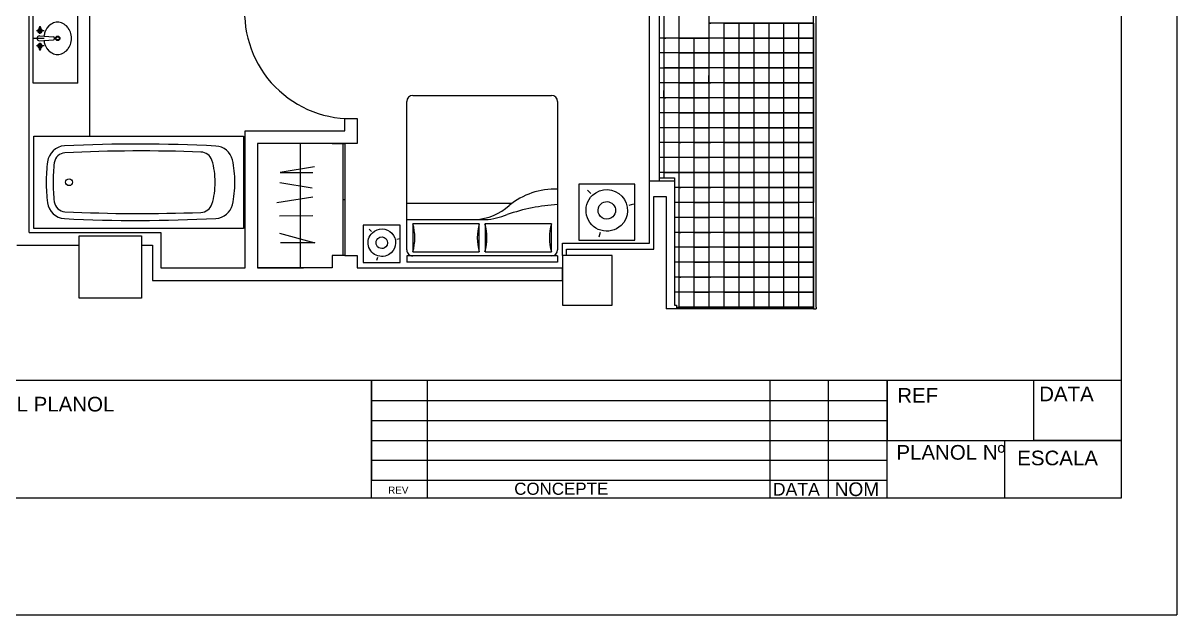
# Model space of a CAD drawing. Header units: millimetres. Extents: x 2377 to 4712, y -254 to 3188.
# Drawn here: x 4484.5 to 4681.5, y 1297.2 to 1398.3 of the extents above; entities that cross this region are included whole.
import ezdxf

# ---------------------------------------------------------------- set-up
doc = ezdxf.new("R2010")
doc.units = ezdxf.units.MM
doc.layers.add('Mobiliario', color=254, linetype='Continuous')
doc.styles.get("Standard").update_dxf_attribs({"font": 'arial.ttf'})

# ---------------------------------------------------------------- blocks, each defined once
blk = doc.blocks.new('MHPLS012')
at = {"layer": 'Mobiliario'}
for p, q in [((-2.1, -0.874), (-2.1, 0.874)), ((-2.024, 0.95), (-0.152, 0.95)), ((-0.483, 0.874), (-0.483, 0.036)), ((-0.127, 0.874), (-0.483, 0.874)), ((-0.127, 0.036), (-0.127, 0.874)), ((-0.076, 0.95), (-0.076, -0.95)), ((-0.076, 0.95), (0, 0.95)), ((0, 0.95), (0, -0.95)), ((-0.737, 0.366), (-0.737, -0.95)), ((-0.533, 0.041), (-0.533, -0.95)), ((-0.483, 0.036), (-0.127, 0.036)), ((-0.483, -0.036), (-0.483, -0.874)), ((-0.127, -0.036), (-0.483, -0.036)), ((-0.127, -0.874), (-0.127, -0.036)), ((-0.152, -0.95), (-2.024, -0.95)), ((-0.483, -0.874), (-0.127, -0.874)), ((-0.076, -0.95), (0, -0.95))]:
    blk.add_line(p, q, dxfattribs=at)
for centre, radius, start, end in [((-2.024, 0.874), 0.0762, 90, 180), ((-0.019, 0.912), 0.898, 177.5673, 219.5461), ((1.615, 1.088), 2.343, 183.3665, 199.2534), ((-0.305, 1.483), 0.635, 253.7398, 286.2602), ((-0.152, 0.874), 0.0762, 0, 90), ((-1.227, -0.125), 0.694, 3.1663, 42.0658), ((-1.458, -0.029), 0.927, 4.2918, 21.7676), ((-0.305, -0.574), 0.635, 73.7398, 106.2602), ((-0.305, 0.574), 0.635, 253.7398, 286.2602), ((-0.305, -1.483), 0.635, 73.7398, 106.2602), ((-2.024, -0.874), 0.0762, 180, 270), ((-0.152, -0.874), 0.0762, 270, 0)]:
    blk.add_arc(centre, radius, start, end, dxfattribs=at)
blk = doc.blocks.new('bn04-7')
for p, q in [((0, 0), (0, -0.147)), ((-0.6, 0), (0.6, 0)), ((-0.6, -0.6), (-0.6, 0)), ((-0.058, -0.092), (-0.151, -0.092)), ((-0.122, -0.087), (-0.112, -0.087)), ((-0.122, -0.098), (-0.112, -0.098)), ((-0.1, -0.148), (-0.1, -0.045)), ((-0.033, -0.08), (-0.02, -0.271)), ((0.034, -0.086), (0.02, -0.271)), ((0.058, -0.092), (0.151, -0.092)), ((0.1, -0.148), (0.1, -0.045)), ((0.122, -0.087), (0.112, -0.087)), ((0.122, -0.098), (0.112, -0.098)), ((0.6, -0.6), (0.6, 0)), ((-0.005, -0.286), (0.005, -0.286)), ((-0.6, -0.6), (0.6, -0.6))]:
    blk.add_line(p, q)
for centre, radius in [((-0.1, -0.092), 0.0118), ((0.1, -0.092), 0.0118), ((0, -0.328), 0.03), ((0, -0.328), 0.02)]:
    blk.add_circle(centre, radius)
for centre, radius, start, end in [((-0.142, -0.092), 0.0118, 39.1354, 320.8646), ((-0.131, -0.083), 0.0025, 219.1354, 256.4029), ((-0.131, -0.101), 0.0025, 103.5971, 140.8646), ((-0.123, -0.049), 0.0381, 256.4029, 272.0458), ((-0.123, -0.136), 0.0381, 87.9542, 103.5971), ((-0.1, -0.092), 0.0299, 191.7173, 168.2827), ((-0.1, -0.092), 0.0235, 194.2864, 165.7136), ((-0.112, -0.084), 0.003, 270, 324.6965), ((-0.112, -0.101), 0.003, 35.3035, 90), ((0, -0.393), 0.249, 96.5773, 109.6169), ((0.055, -0.103), 0.0911, 153.0547, 165.3672), ((-0.006, -0.094), 0.0379, 104.9144, 122.742), ((0, -0.113), 0.0583, 90, 104.9144), ((0, -0.113), 0.0583, 75.0856, 90), ((0.005, -0.094), 0.0379, 57.258, 75.0856), ((-0.056, -0.103), 0.0911, 14.6328, 26.9453), ((0, -0.393), 0.249, 70.3831, 83.252), ((0.025, -0.085), 0.00867, 0, 32.7882), ((0.025, -0.085), 0.00867, 350.3449, 0), ((0.1, -0.092), 0.0299, 11.7173, 348.2827), ((0.1, -0.092), 0.0235, 14.2864, 345.7136), ((0.112, -0.084), 0.003, 215.3035, 270), ((0.112, -0.101), 0.003, 90, 144.6965), ((0.123, -0.049), 0.0381, 267.9542, 283.5971), ((0.123, -0.136), 0.0381, 76.4029, 92.0458), ((0.131, -0.083), 0.0025, 283.5971, 320.8646), ((0.131, -0.101), 0.0025, 39.1354, 76.4029), ((0.142, -0.092), 0.0118, 219.1354, 140.8646), ((-0.055, -0.328), 0.16, 154.2946, 180), ((-0.028, -0.341), 0.189, 130.7108, 154.2946), ((-0.011, -0.361), 0.216, 109.6169, 130.7108), ((-0.005, -0.271), 0.015, 180, 270), ((0.005, -0.271), 0.015, 270, 0), ((0.011, -0.361), 0.216, 49.2892, 70.3831), ((0.028, -0.341), 0.189, 25.7054, 49.2892), ((0.055, -0.328), 0.16, 0, 25.7054), ((-0.055, -0.328), 0.16, 180, 205.7054), ((-0.028, -0.315), 0.189, 205.7054, 229.2892), ((-0.011, -0.295), 0.216, 229.2892, 250.3831), ((0.011, -0.295), 0.216, 289.6169, 310.7108), ((0.028, -0.315), 0.189, 310.7108, 334.2946), ((0.055, -0.328), 0.16, 334.2946, 360), ((0, -0.264), 0.249, 250.3831, 270), ((0, -0.264), 0.249, 270, 289.6169)]:
    blk.add_arc(centre, radius, start, end)
blk = doc.blocks.new('A$C57724086')
at = {"layer": 'Mobiliario'}
for p, q in [((0, 0), (0, 1.7)), ((0, 1.7), (0.75, 1.7)), ((0.75, 1.7), (0.75, 0)), ((0.75, 0), (0, 0))]:
    blk.add_line(p, q, dxfattribs=at)
blk.add_circle((0.375, 1.415), 0.0275, dxfattribs=at)
for centre, radius, start, end in [((0.375, 0.1136), 1.4864, 89.99877, 96.41619), ((0.375, 0.1136), 1.4864, 83.58381, 90.00123), ((0.2293, 1.4421), 0.15, 97.82457, 176.29967), ((0.2293, 1.4421), 0.094, 97.82457, 176.29967), ((0.375, 0.1107), 1.4333, 89.99873, 96.34838), ((0.375, 0.1107), 1.4333, 83.65162, 90.00127), ((0.5207, 1.4421), 0.094, 3.70033, 82.17543), ((0.5207, 1.4421), 0.15, 3.70033, 82.17543), ((12.3216, 0.8538), 12.2566, 177.20377, 182.94309), ((13.2155, 0.8326), 13.0945, 177.30557, 182.13423), ((-12.4655, 0.8326), 13.0945, 357.86577, 2.69443), ((-11.5716, 0.8538), 12.2566, 357.05691, 2.79623), ((0.23, 0.3501), 0.1, 182.9309, 250.22209), ((0.52, 0.3501), 0.1, 289.77791, 357.0691), ((0.2308, 0.2347), 0.15, 183.89471, 255.30141), ((0.3748, 0.858), 0.628, 253.47012, 270.01863), ((0.3752, 0.858), 0.628, 269.98137, 286.52988), ((0.5192, 0.2347), 0.15, 284.69859, 356.10529), ((0.3749, 0.9245), 0.8545, 257.69314, 270.00758), ((0.3751, 0.9245), 0.8545, 269.99242, 282.30686)]:
    blk.add_arc(centre, radius, start, end, dxfattribs=at)
blk = doc.blocks.new('sl06-0')
at = {"layer": 'Mobiliario'}
for p, q in [((-0.3, 0.281, -1.579), (-0.3, -0.318, -1.579)), ((0.298, 0.281, -1.579), (-0.3, 0.281, -1.579)), ((0.298, -0.318, -1.579), (0.298, 0.281, -1.579)), ((-0.3, -0.318, -1.579), (0.298, -0.318, -1.579))]:
    blk.add_line(p, q, dxfattribs=at)
at = {"layer": 'Mobiliario', "linetype": 'ByBlock'}
for p, q in [((-0.169, 0.179, -1.579), (-0.205, 0.217, -1.579)), ((0.24, 0.057, -1.579), (0.29, 0.069, -1.579)), ((-0.071, -0.236, -1.579), (-0.085, -0.286, -1.579))]:
    blk.add_line(p, q, dxfattribs=at)
at = {"layer": 'Mobiliario', "linetype": 'ByBlock', "extrusion": (0, 0, -1)}
for major_axis, start_param, end_param in [((-0.157, -0.157), -1.5419, 1.599693), ((-0.157, -0.157), 1.599693, 4.741285), ((-0.0663, -0.0663), -1.5419, 1.599693), ((-0.0663, -0.0663), 1.599693, 4.741285)]:
    blk.add_ellipse((0, 0, -1.579), major_axis=major_axis, ratio=1, start_param=start_param, end_param=end_param, dxfattribs=at)

msp = doc.modelspace()

# ---------------------------------------------------------------- linework, layer by layer
at = {"transparency": 33554687}
for p, q in [((4681.46, 1594.22), (4681.46, 1297.22)), ((4672, 1317.22), (4672, 1579.22)), ((4619.44, 1349.78), (4619.44, 1526.32)), ((4619.89, 1349.78), (4619.89, 1526.32)), ((4485.6, 1362.5), (4485.6, 1427.86)), ((4591.47, 1371.36), (4591.47, 1413.9)), ((4593.14, 1371.36), (4593.14, 1413.9)), ((4593.92, 1403.38), (4593.92, 1393.17)), ((4596.47, 1403.38), (4596.47, 1393.17)), ((4601.58, 1400.83), (4601.58, 1398.28)), ((4596.47, 1398.28), (4596.47, 1395.72)), ((4596.47, 1398.28), (4596.47, 1393.17)), ((4601.58, 1398.28), (4601.9, 1398.28)), ((4604.13, 1398.28), (4601.58, 1398.28)), ((4601.58, 1398.28), (4601.58, 1395.72)), ((4601.58, 1398.28), (4601.58, 1393.17)), ((4606.68, 1398.28), (4604.13, 1398.28)), ((4604.13, 1398.28), (4604.13, 1395.72)), ((4604.13, 1398.28), (4606.68, 1398.28)), ((4609.24, 1398.28), (4606.68, 1398.28)), ((4606.68, 1398.28), (4606.68, 1395.72)), ((4606.68, 1398.28), (4609.24, 1398.28)), ((4611.79, 1398.28), (4609.24, 1398.28)), ((4609.24, 1398.28), (4609.24, 1395.72)), ((4609.24, 1398.28), (4611.79, 1398.28)), ((4614.34, 1398.28), (4611.79, 1398.28)), ((4611.79, 1398.28), (4611.79, 1395.72)), ((4611.79, 1398.28), (4614.34, 1398.28)), ((4616.89, 1398.28), (4614.34, 1398.28)), ((4614.34, 1398.28), (4614.34, 1395.72)), ((4614.34, 1398.28), (4616.89, 1398.28)), ((4619.44, 1398.28), (4616.89, 1398.28)), ((4616.89, 1398.28), (4616.89, 1395.72)), ((4616.89, 1398.28), (4619.44, 1398.28)), ((4619.44, 1398.28), (4619.44, 1395.72)), ((4596.47, 1395.72), (4593.14, 1395.72)), ((4593.92, 1395.72), (4594.25, 1395.72)), ((4593.92, 1395.72), (4593.92, 1393.17)), ((4593.92, 1395.72), (4593.92, 1390.62)), ((4599.03, 1395.72), (4596.47, 1395.72)), ((4596.47, 1395.72), (4596.47, 1393.17)), ((4596.47, 1395.72), (4599.03, 1395.72)), ((4601.58, 1395.72), (4599.03, 1395.72)), ((4599.03, 1395.72), (4599.03, 1393.17)), ((4599.03, 1395.72), (4601.58, 1395.72)), ((4604.13, 1395.72), (4601.58, 1395.72)), ((4601.58, 1395.72), (4601.58, 1393.17)), ((4606.68, 1395.72), (4604.13, 1395.72)), ((4604.13, 1395.72), (4604.13, 1393.17)), ((4604.13, 1395.72), (4606.68, 1395.72)), ((4609.24, 1395.72), (4606.68, 1395.72)), ((4606.68, 1395.72), (4606.68, 1393.17)), ((4606.68, 1395.72), (4609.24, 1395.72)), ((4611.79, 1395.72), (4609.24, 1395.72)), ((4609.24, 1395.72), (4609.24, 1393.17)), ((4609.24, 1395.72), (4611.79, 1395.72)), ((4614.34, 1395.72), (4611.79, 1395.72)), ((4611.79, 1395.72), (4611.79, 1393.17)), ((4611.79, 1395.72), (4614.34, 1395.72)), ((4616.89, 1395.72), (4614.34, 1395.72)), ((4614.34, 1395.72), (4614.34, 1393.17)), ((4614.34, 1395.72), (4616.89, 1395.72)), ((4619.44, 1395.72), (4616.89, 1395.72)), ((4616.89, 1395.72), (4616.89, 1393.17)), ((4616.89, 1395.72), (4619.44, 1395.72)), ((4619.44, 1395.72), (4619.44, 1393.17)), ((4596.47, 1393.17), (4593.14, 1393.17)), ((4599.03, 1393.17), (4596.47, 1393.17)), ((4596.47, 1393.17), (4596.47, 1390.62)), ((4596.47, 1393.17), (4599.03, 1393.17)), ((4601.58, 1393.17), (4599.03, 1393.17)), ((4599.03, 1393.17), (4599.03, 1390.62)), ((4599.03, 1393.17), (4601.58, 1393.17)), ((4604.13, 1393.17), (4601.58, 1393.17)), ((4601.58, 1393.17), (4601.58, 1372.75)), ((4601.58, 1393.17), (4604.13, 1393.17)), ((4601.58, 1393.17), (4601.58, 1390.62)), ((4606.68, 1393.17), (4604.13, 1393.17)), ((4604.13, 1393.17), (4604.13, 1390.62)), ((4604.13, 1393.17), (4606.68, 1393.17)), ((4609.24, 1393.17), (4606.68, 1393.17)), ((4606.68, 1393.17), (4606.68, 1390.62)), ((4606.68, 1393.17), (4609.24, 1393.17)), ((4611.79, 1393.17), (4609.24, 1393.17)), ((4609.24, 1393.17), (4609.24, 1390.62)), ((4609.24, 1393.17), (4611.79, 1393.17)), ((4614.34, 1393.17), (4611.79, 1393.17)), ((4611.79, 1393.17), (4611.79, 1390.62)), ((4611.79, 1393.17), (4614.34, 1393.17)), ((4616.89, 1393.17), (4614.34, 1393.17)), ((4614.34, 1393.17), (4614.34, 1390.62)), ((4614.34, 1393.17), (4616.89, 1393.17)), ((4619.44, 1393.17), (4616.89, 1393.17)), ((4616.89, 1393.17), (4616.89, 1390.62)), ((4616.89, 1393.17), (4619.44, 1393.17)), ((4619.44, 1393.17), (4619.44, 1390.62)), ((4593.14, 1390.62), (4596.47, 1390.62)), ((4596.47, 1390.62), (4593.92, 1390.62)), ((4593.92, 1390.62), (4593.92, 1388.07)), ((4599.03, 1390.62), (4596.47, 1390.62)), ((4596.47, 1390.62), (4596.47, 1388.07)), ((4596.47, 1390.62), (4599.03, 1390.62)), ((4601.58, 1390.62), (4599.03, 1390.62)), ((4599.03, 1390.62), (4599.03, 1388.07)), ((4599.03, 1390.62), (4601.58, 1390.62)), ((4604.13, 1390.62), (4601.58, 1390.62)), ((4601.58, 1390.62), (4601.58, 1388.07)), ((4601.58, 1390.62), (4601.58, 1388.07)), ((4606.68, 1390.62), (4604.13, 1390.62)), ((4604.13, 1390.62), (4604.13, 1388.07)), ((4604.13, 1390.62), (4606.68, 1390.62)), ((4609.24, 1390.62), (4606.68, 1390.62)), ((4606.68, 1390.62), (4606.68, 1388.07)), ((4606.68, 1390.62), (4609.24, 1390.62)), ((4611.79, 1390.62), (4609.24, 1390.62)), ((4609.24, 1390.62), (4609.24, 1388.07)), ((4609.24, 1390.62), (4611.79, 1390.62)), ((4614.34, 1390.62), (4611.79, 1390.62)), ((4611.79, 1390.62), (4611.79, 1388.07)), ((4611.79, 1390.62), (4614.34, 1390.62)), ((4616.89, 1390.62), (4614.34, 1390.62)), ((4614.34, 1390.62), (4614.34, 1388.07)), ((4614.34, 1390.62), (4616.89, 1390.62)), ((4619.44, 1390.62), (4616.89, 1390.62)), ((4616.89, 1390.62), (4616.89, 1388.07)), ((4616.89, 1390.62), (4619.44, 1390.62)), ((4619.44, 1390.62), (4619.44, 1388.07)), ((4601.58, 1388.07), (4601.58, 1389.34)), ((4596.47, 1388.07), (4593.14, 1388.07)), ((4593.92, 1388.07), (4593.92, 1385.52)), ((4593.92, 1385.52), (4593.92, 1386.79)), ((4599.03, 1388.07), (4596.47, 1388.07)), ((4596.47, 1388.07), (4596.47, 1385.52)), ((4596.47, 1388.07), (4599.03, 1388.07)), ((4601.58, 1388.07), (4599.03, 1388.07)), ((4599.03, 1388.07), (4599.03, 1385.52)), ((4599.03, 1388.07), (4601.58, 1388.07)), ((4601.58, 1388.07), (4601.9, 1388.07)), ((4604.13, 1388.07), (4601.58, 1388.07)), ((4601.58, 1388.07), (4601.58, 1385.52)), ((4601.58, 1388.07), (4601.58, 1382.96)), ((4601.58, 1388.07), (4601.58, 1385.52)), ((4606.68, 1388.07), (4604.13, 1388.07)), ((4604.13, 1388.07), (4604.13, 1385.52)), ((4604.13, 1388.07), (4606.68, 1388.07)), ((4609.24, 1388.07), (4606.68, 1388.07)), ((4606.68, 1388.07), (4606.68, 1385.52)), ((4606.68, 1388.07), (4609.24, 1388.07)), ((4611.79, 1388.07), (4609.24, 1388.07)), ((4609.24, 1388.07), (4609.24, 1385.52)), ((4609.24, 1388.07), (4611.79, 1388.07)), ((4614.34, 1388.07), (4611.79, 1388.07)), ((4611.79, 1388.07), (4611.79, 1385.52)), ((4611.79, 1388.07), (4614.34, 1388.07)), ((4616.89, 1388.07), (4614.34, 1388.07)), ((4614.34, 1388.07), (4614.34, 1385.52)), ((4614.34, 1388.07), (4616.89, 1388.07)), ((4619.44, 1388.07), (4616.89, 1388.07)), ((4616.89, 1388.07), (4616.89, 1385.52)), ((4616.89, 1388.07), (4619.44, 1388.07)), ((4619.44, 1388.07), (4619.44, 1385.52)), ((4596.47, 1385.52), (4593.14, 1385.52)), ((4593.92, 1385.52), (4594.25, 1385.52)), ((4593.92, 1385.52), (4593.92, 1382.96)), ((4599.03, 1385.52), (4596.47, 1385.52)), ((4596.47, 1385.52), (4596.47, 1382.96)), ((4596.47, 1385.52), (4599.03, 1385.52)), ((4601.58, 1385.52), (4599.03, 1385.52)), ((4599.03, 1385.52), (4599.03, 1382.96)), ((4599.03, 1385.52), (4601.58, 1385.52)), ((4604.13, 1385.52), (4601.58, 1385.52)), ((4601.58, 1385.52), (4601.58, 1382.96)), ((4606.68, 1385.52), (4604.13, 1385.52)), ((4604.13, 1385.52), (4604.13, 1382.96)), ((4604.13, 1385.52), (4606.68, 1385.52)), ((4609.24, 1385.52), (4606.68, 1385.52)), ((4606.68, 1385.52), (4606.68, 1382.96)), ((4606.68, 1385.52), (4609.24, 1385.52)), ((4611.79, 1385.52), (4609.24, 1385.52)), ((4609.24, 1385.52), (4609.24, 1382.96)), ((4609.24, 1385.52), (4611.79, 1385.52)), ((4614.34, 1385.52), (4611.79, 1385.52)), ((4611.79, 1385.52), (4611.79, 1382.96)), ((4611.79, 1385.52), (4614.34, 1385.52)), ((4616.89, 1385.52), (4614.34, 1385.52)), ((4614.34, 1385.52), (4614.34, 1382.96)), ((4614.34, 1385.52), (4616.89, 1385.52)), ((4619.44, 1385.52), (4616.89, 1385.52)), ((4616.89, 1385.52), (4616.89, 1382.96)), ((4616.89, 1385.52), (4619.44, 1385.52)), ((4619.44, 1385.52), (4619.44, 1382.96)), ((4596.47, 1382.96), (4593.14, 1382.96)), ((4596.47, 1382.96), (4593.92, 1382.96)), ((4593.92, 1382.96), (4593.92, 1372.75)), ((4599.03, 1382.96), (4596.47, 1382.96)), ((4596.47, 1382.96), (4596.47, 1372.75)), ((4596.47, 1382.96), (4599.03, 1382.96)), ((4599.03, 1382.96), (4596.47, 1382.96)), ((4596.47, 1382.96), (4599.03, 1382.96)), ((4601.58, 1382.96), (4599.03, 1382.96)), ((4599.03, 1382.96), (4599.03, 1380.41)), ((4599.03, 1382.96), (4601.58, 1382.96)), ((4601.58, 1382.96), (4599.03, 1382.96)), ((4599.03, 1382.96), (4601.58, 1382.96)), ((4604.13, 1382.96), (4601.58, 1382.96)), ((4601.58, 1382.96), (4601.58, 1372.75)), ((4601.58, 1382.96), (4604.13, 1382.96)), ((4601.58, 1382.96), (4601.58, 1380.41)), ((4606.68, 1382.96), (4604.13, 1382.96)), ((4604.13, 1382.96), (4604.13, 1380.41)), ((4604.13, 1382.96), (4606.68, 1382.96)), ((4609.24, 1382.96), (4606.68, 1382.96)), ((4606.68, 1382.96), (4606.68, 1380.41)), ((4606.68, 1382.96), (4609.24, 1382.96)), ((4611.79, 1382.96), (4609.24, 1382.96)), ((4609.24, 1382.96), (4609.24, 1380.41)), ((4609.24, 1382.96), (4611.79, 1382.96)), ((4614.34, 1382.96), (4611.79, 1382.96)), ((4611.79, 1382.96), (4611.79, 1380.41)), ((4611.79, 1382.96), (4614.34, 1382.96)), ((4616.89, 1382.96), (4614.34, 1382.96)), ((4614.34, 1382.96), (4614.34, 1380.41)), ((4614.34, 1382.96), (4616.89, 1382.96)), ((4619.44, 1382.96), (4616.89, 1382.96)), ((4616.89, 1382.96), (4616.89, 1380.41)), ((4616.89, 1382.96), (4619.44, 1382.96)), ((4619.44, 1382.96), (4619.44, 1380.41)), ((4539.44, 1379.87), (4539.44, 1381.99)), ((4539.44, 1381.99), (4541.57, 1381.99)), ((4541.57, 1381.99), (4541.57, 1377.74)), ((4596.47, 1380.41), (4593.14, 1380.41)), ((4599.03, 1380.41), (4596.47, 1380.41)), ((4596.47, 1380.41), (4596.47, 1377.86)), ((4601.58, 1380.41), (4599.03, 1380.41)), ((4599.03, 1380.41), (4599.03, 1377.86)), ((4599.03, 1380.41), (4601.58, 1380.41)), ((4604.13, 1380.41), (4601.58, 1380.41)), ((4601.58, 1380.41), (4601.58, 1377.86)), ((4601.58, 1380.41), (4601.58, 1377.86)), ((4606.68, 1380.41), (4604.13, 1380.41)), ((4604.13, 1380.41), (4604.13, 1377.86)), ((4604.13, 1380.41), (4606.68, 1380.41)), ((4609.24, 1380.41), (4606.68, 1380.41)), ((4606.68, 1380.41), (4606.68, 1377.86)), ((4606.68, 1380.41), (4609.24, 1380.41)), ((4611.79, 1380.41), (4609.24, 1380.41)), ((4609.24, 1380.41), (4609.24, 1377.86)), ((4609.24, 1380.41), (4611.79, 1380.41)), ((4614.34, 1380.41), (4611.79, 1380.41)), ((4611.79, 1380.41), (4611.79, 1377.86)), ((4611.79, 1380.41), (4614.34, 1380.41)), ((4616.89, 1380.41), (4614.34, 1380.41)), ((4614.34, 1380.41), (4614.34, 1377.86)), ((4614.34, 1380.41), (4616.89, 1380.41)), ((4619.44, 1380.41), (4616.89, 1380.41)), ((4616.89, 1380.41), (4616.89, 1377.86)), ((4616.89, 1380.41), (4619.44, 1380.41)), ((4619.44, 1380.41), (4619.44, 1377.86)), ((4522.43, 1356.47), (4522.43, 1379.87)), ((4522.43, 1379.87), (4539.44, 1379.87)), ((4541.57, 1377.74), (4524.55, 1377.74)), ((4524.55, 1377.74), (4524.55, 1356.47)), ((4537.32, 1377.74), (4524.55, 1377.74)), ((4539.09, 1377.74), (4531.86, 1377.74)), ((4531.86, 1377.74), (4531.86, 1356.47)), ((4537.32, 1377.74), (4539.44, 1377.74)), ((4539.09, 1377.74), (4539.09, 1358.6)), ((4539.44, 1377.74), (4539.44, 1358.6)), ((4596.47, 1377.86), (4593.14, 1377.86)), ((4596.47, 1377.86), (4596.8, 1377.86)), ((4599.03, 1377.86), (4596.47, 1377.86)), ((4596.47, 1377.86), (4596.47, 1375.31)), ((4596.47, 1377.86), (4596.47, 1372.75)), ((4601.58, 1377.86), (4599.03, 1377.86)), ((4599.03, 1377.86), (4599.03, 1375.31)), ((4599.03, 1377.86), (4601.58, 1377.86)), ((4601.58, 1377.86), (4601.9, 1377.86)), ((4604.13, 1377.86), (4601.58, 1377.86)), ((4601.58, 1377.86), (4601.58, 1375.31)), ((4601.58, 1377.86), (4601.58, 1372.75)), ((4601.58, 1377.86), (4601.58, 1375.31)), ((4606.68, 1377.86), (4604.13, 1377.86)), ((4604.13, 1377.86), (4604.13, 1375.31)), ((4604.13, 1377.86), (4606.68, 1377.86)), ((4609.24, 1377.86), (4606.68, 1377.86)), ((4606.68, 1377.86), (4606.68, 1375.31)), ((4606.68, 1377.86), (4609.24, 1377.86)), ((4611.79, 1377.86), (4609.24, 1377.86)), ((4609.24, 1377.86), (4609.24, 1375.31)), ((4609.24, 1377.86), (4611.79, 1377.86)), ((4614.34, 1377.86), (4611.79, 1377.86)), ((4611.79, 1377.86), (4611.79, 1375.31)), ((4611.79, 1377.86), (4614.34, 1377.86)), ((4616.89, 1377.86), (4614.34, 1377.86)), ((4614.34, 1377.86), (4614.34, 1375.31)), ((4614.34, 1377.86), (4616.89, 1377.86)), ((4619.44, 1377.86), (4616.89, 1377.86)), ((4616.89, 1377.86), (4616.89, 1375.31)), ((4616.89, 1377.86), (4619.44, 1377.86)), ((4619.44, 1377.86), (4619.44, 1375.31)), ((4596.47, 1375.31), (4593.14, 1375.31)), ((4599.03, 1375.31), (4596.47, 1375.31)), ((4601.58, 1375.31), (4599.03, 1375.31)), ((4599.03, 1375.31), (4599.03, 1372.75)), ((4599.03, 1375.31), (4601.58, 1375.31)), ((4604.13, 1375.31), (4601.58, 1375.31)), ((4601.58, 1375.31), (4601.58, 1372.75)), ((4606.68, 1375.31), (4604.13, 1375.31)), ((4604.13, 1375.31), (4604.13, 1372.75)), ((4604.13, 1375.31), (4606.68, 1375.31)), ((4609.24, 1375.31), (4606.68, 1375.31)), ((4606.68, 1375.31), (4606.68, 1372.75)), ((4606.68, 1375.31), (4609.24, 1375.31)), ((4611.79, 1375.31), (4609.24, 1375.31)), ((4609.24, 1375.31), (4609.24, 1372.75)), ((4609.24, 1375.31), (4611.79, 1375.31)), ((4614.34, 1375.31), (4611.79, 1375.31)), ((4611.79, 1375.31), (4611.79, 1372.75)), ((4611.79, 1375.31), (4614.34, 1375.31)), ((4616.89, 1375.31), (4614.34, 1375.31)), ((4614.34, 1375.31), (4614.34, 1372.75)), ((4614.34, 1375.31), (4616.89, 1375.31)), ((4619.44, 1375.31), (4616.89, 1375.31)), ((4616.89, 1375.31), (4616.89, 1372.75)), ((4616.89, 1375.31), (4619.44, 1375.31)), ((4619.44, 1375.31), (4619.44, 1372.75)), ((4534.29, 1373.75), (4528.44, 1372.78)), ((4528.44, 1372.78), (4534.02, 1372.78)), ((4599.03, 1372.75), (4593.14, 1372.75)), ((4593.92, 1372.75), (4593.92, 1371.84)), ((4596.47, 1372.75), (4593.92, 1372.75)), ((4593.92, 1372.75), (4596.47, 1372.75)), ((4596.47, 1372.75), (4596.47, 1370.2)), ((4599.03, 1372.75), (4596.47, 1372.75)), ((4596.47, 1372.75), (4599.03, 1372.75)), ((4599.03, 1372.75), (4596.47, 1372.75)), ((4601.58, 1372.75), (4599.03, 1372.75)), ((4599.03, 1372.75), (4599.03, 1370.2)), ((4599.03, 1372.75), (4601.58, 1372.75)), ((4601.58, 1372.75), (4599.03, 1372.75)), ((4599.03, 1372.75), (4601.58, 1372.75)), ((4601.58, 1372.75), (4599.03, 1372.75)), ((4599.03, 1372.75), (4601.58, 1372.75)), ((4604.13, 1372.75), (4601.58, 1372.75)), ((4601.58, 1372.75), (4604.13, 1372.75)), ((4604.13, 1372.75), (4601.58, 1372.75)), ((4601.58, 1372.75), (4601.58, 1370.2)), ((4601.58, 1372.75), (4601.58, 1370.2)), ((4606.68, 1372.75), (4604.13, 1372.75)), ((4604.13, 1372.75), (4606.68, 1372.75)), ((4606.68, 1372.75), (4604.13, 1372.75)), ((4604.13, 1372.75), (4604.13, 1370.2)), ((4604.13, 1372.75), (4606.68, 1372.75)), ((4609.24, 1372.75), (4606.68, 1372.75)), ((4606.68, 1372.75), (4609.24, 1372.75)), ((4609.24, 1372.75), (4606.68, 1372.75)), ((4606.68, 1372.75), (4606.68, 1370.2)), ((4606.68, 1372.75), (4609.24, 1372.75)), ((4611.79, 1372.75), (4609.24, 1372.75)), ((4609.24, 1372.75), (4611.79, 1372.75)), ((4611.79, 1372.75), (4609.24, 1372.75)), ((4609.24, 1372.75), (4609.24, 1370.2)), ((4609.24, 1372.75), (4611.79, 1372.75)), ((4614.34, 1372.75), (4611.79, 1372.75)), ((4611.79, 1372.75), (4614.34, 1372.75)), ((4614.34, 1372.75), (4611.79, 1372.75)), ((4611.79, 1372.75), (4611.79, 1370.2)), ((4611.79, 1372.75), (4614.34, 1372.75)), ((4616.89, 1372.75), (4614.34, 1372.75)), ((4614.34, 1372.75), (4616.89, 1372.75)), ((4616.89, 1372.75), (4614.34, 1372.75)), ((4614.34, 1372.75), (4614.34, 1370.2)), ((4614.34, 1372.75), (4616.89, 1372.75)), ((4619.44, 1372.75), (4616.89, 1372.75)), ((4616.89, 1372.75), (4619.44, 1372.75)), ((4619.44, 1372.75), (4616.89, 1372.75)), ((4616.89, 1372.75), (4616.89, 1370.2)), ((4616.89, 1372.75), (4619.44, 1372.75)), ((4619.44, 1372.75), (4619.44, 1370.2)), ((4528.36, 1371.03), (4533.9, 1370.16)), ((4591.47, 1360.72), (4591.47, 1371.36)), ((4591.47, 1371.36), (4595.72, 1371.36)), ((4593.14, 1371.36), (4593.14, 1371.84)), ((4593.14, 1371.84), (4595.72, 1371.84)), ((4593.14, 1371.36), (4595.72, 1371.36)), ((4593.14, 1371.36), (4595.72, 1371.36)), ((4595.72, 1371.84), (4595.72, 1350.09)), ((4592.17, 1359.66), (4592.17, 1368.65)), ((4592.17, 1368.65), (4594.29, 1368.65)), ((4594.29, 1368.65), (4594.29, 1349.48)), ((4599.03, 1370.2), (4595.72, 1370.2)), ((4596.47, 1370.2), (4596.8, 1370.2)), ((4596.47, 1370.2), (4596.47, 1367.65)), ((4596.47, 1370.2), (4596.47, 1365.1)), ((4601.58, 1370.2), (4599.03, 1370.2)), ((4599.03, 1370.2), (4599.03, 1357.44)), ((4599.03, 1370.2), (4601.58, 1370.2)), ((4601.58, 1370.2), (4601.9, 1370.2)), ((4604.13, 1370.2), (4601.58, 1370.2)), ((4601.58, 1370.2), (4601.58, 1367.65)), ((4601.58, 1370.2), (4601.58, 1357.44)), ((4606.68, 1370.2), (4604.13, 1370.2)), ((4604.13, 1370.2), (4604.13, 1357.44)), ((4604.13, 1370.2), (4606.68, 1370.2)), ((4609.24, 1370.2), (4606.68, 1370.2)), ((4606.68, 1370.2), (4606.68, 1357.44)), ((4606.68, 1370.2), (4609.24, 1370.2)), ((4611.79, 1370.2), (4609.24, 1370.2)), ((4609.24, 1370.2), (4609.24, 1357.44)), ((4609.24, 1370.2), (4611.79, 1370.2)), ((4614.34, 1370.2), (4611.79, 1370.2)), ((4611.79, 1370.2), (4611.79, 1357.44)), ((4611.79, 1370.2), (4614.34, 1370.2)), ((4616.89, 1370.2), (4614.34, 1370.2)), ((4614.34, 1370.2), (4614.34, 1357.44)), ((4614.34, 1370.2), (4616.89, 1370.2)), ((4619.44, 1370.2), (4616.89, 1370.2)), ((4616.89, 1370.2), (4616.89, 1357.44)), ((4616.89, 1370.2), (4619.44, 1370.2)), ((4619.44, 1370.2), (4619.44, 1367.65)), ((4533.97, 1368.54), (4527.84, 1367.6)), ((4539.09, 1368.17), (4539.44, 1368.17)), ((4596.47, 1367.65), (4595.72, 1367.65)), ((4599.03, 1367.65), (4596.47, 1367.65)), ((4601.58, 1367.65), (4599.03, 1367.65)), ((4599.03, 1367.65), (4601.58, 1367.65)), ((4604.13, 1367.65), (4601.58, 1367.65)), ((4606.68, 1367.65), (4604.13, 1367.65)), ((4604.13, 1367.65), (4606.68, 1367.65)), ((4609.24, 1367.65), (4606.68, 1367.65)), ((4606.68, 1367.65), (4609.24, 1367.65)), ((4611.79, 1367.65), (4609.24, 1367.65)), ((4609.24, 1367.65), (4611.79, 1367.65)), ((4614.34, 1367.65), (4611.79, 1367.65)), ((4611.79, 1367.65), (4614.34, 1367.65)), ((4616.89, 1367.65), (4614.34, 1367.65)), ((4614.34, 1367.65), (4616.89, 1367.65)), ((4619.44, 1367.65), (4616.89, 1367.65)), ((4533.98, 1365.35), (4528.29, 1365.32)), ((4599.03, 1365.1), (4595.72, 1365.1)), ((4596.47, 1365.1), (4596.47, 1362.54)), ((4601.58, 1365.1), (4599.03, 1365.1)), ((4599.03, 1365.1), (4599.03, 1362.54)), ((4599.03, 1365.1), (4601.58, 1365.1)), ((4604.13, 1365.1), (4601.58, 1365.1)), ((4601.58, 1365.1), (4601.58, 1362.54)), ((4601.58, 1365.1), (4601.58, 1362.54)), ((4606.68, 1365.1), (4604.13, 1365.1)), ((4604.13, 1365.1), (4604.13, 1362.54)), ((4604.13, 1365.1), (4606.68, 1365.1)), ((4609.24, 1365.1), (4606.68, 1365.1)), ((4606.68, 1365.1), (4606.68, 1362.54)), ((4606.68, 1365.1), (4609.24, 1365.1)), ((4611.79, 1365.1), (4609.24, 1365.1)), ((4609.24, 1365.1), (4609.24, 1362.54)), ((4609.24, 1365.1), (4611.79, 1365.1)), ((4614.34, 1365.1), (4611.79, 1365.1)), ((4611.79, 1365.1), (4611.79, 1362.54)), ((4611.79, 1365.1), (4614.34, 1365.1)), ((4616.89, 1365.1), (4614.34, 1365.1)), ((4614.34, 1365.1), (4614.34, 1362.54)), ((4614.34, 1365.1), (4616.89, 1365.1)), ((4619.44, 1365.1), (4616.89, 1365.1)), ((4616.89, 1365.1), (4616.89, 1362.54)), ((4616.89, 1365.1), (4619.44, 1365.1)), ((4619.44, 1365.1), (4619.44, 1362.54)), ((4485.6, 1362.5), (4508.04, 1362.5)), ((4494.11, 1361.93), (4504.74, 1361.93)), ((4494.11, 1351.3), (4494.11, 1361.93)), ((4504.74, 1361.93), (4504.74, 1351.3)), ((4508.04, 1362.5), (4508.04, 1356.47)), ((4528.28, 1362.4), (4534.31, 1360.77)), ((4534.31, 1360.77), (4528.45, 1360.77)), ((4576.58, 1358.6), (4576.58, 1360.72)), ((4576.58, 1360.72), (4591.47, 1360.72)), ((4599.03, 1362.54), (4595.72, 1362.54)), ((4596.47, 1362.54), (4596.8, 1362.54)), ((4596.47, 1362.54), (4596.47, 1359.99)), ((4596.47, 1362.54), (4596.47, 1357.44)), ((4601.58, 1362.54), (4599.03, 1362.54)), ((4599.03, 1362.54), (4599.03, 1359.99)), ((4599.03, 1362.54), (4601.58, 1362.54)), ((4601.58, 1362.54), (4601.9, 1362.54)), ((4604.13, 1362.54), (4601.58, 1362.54)), ((4601.58, 1362.54), (4601.58, 1359.99)), ((4601.58, 1362.54), (4601.58, 1359.99)), ((4606.68, 1362.54), (4604.13, 1362.54)), ((4604.13, 1362.54), (4604.13, 1359.99)), ((4604.13, 1362.54), (4606.68, 1362.54)), ((4609.24, 1362.54), (4606.68, 1362.54)), ((4606.68, 1362.54), (4606.68, 1359.99)), ((4606.68, 1362.54), (4609.24, 1362.54)), ((4611.79, 1362.54), (4609.24, 1362.54)), ((4609.24, 1362.54), (4609.24, 1359.99)), ((4609.24, 1362.54), (4611.79, 1362.54)), ((4614.34, 1362.54), (4611.79, 1362.54)), ((4611.79, 1362.54), (4611.79, 1359.99)), ((4611.79, 1362.54), (4614.34, 1362.54)), ((4616.89, 1362.54), (4614.34, 1362.54)), ((4614.34, 1362.54), (4614.34, 1359.99)), ((4614.34, 1362.54), (4616.89, 1362.54)), ((4619.44, 1362.54), (4616.89, 1362.54)), ((4616.89, 1362.54), (4616.89, 1359.99)), ((4616.89, 1362.54), (4619.44, 1362.54)), ((4619.44, 1362.54), (4619.44, 1359.99)), ((4483.47, 1360.38), (4494.11, 1360.38)), ((4504.74, 1360.38), (4506.63, 1360.38)), ((4506.63, 1360.38), (4506.63, 1354.34)), ((4577.28, 1358.6), (4577.28, 1359.66)), ((4577.28, 1359.66), (4592.17, 1359.66)), ((4596.47, 1359.99), (4595.72, 1359.99)), ((4599.03, 1359.99), (4596.47, 1359.99)), ((4601.58, 1359.99), (4599.03, 1359.99)), ((4599.03, 1359.99), (4601.58, 1359.99)), ((4604.13, 1359.99), (4601.58, 1359.99)), ((4606.68, 1359.99), (4604.13, 1359.99)), ((4604.13, 1359.99), (4606.68, 1359.99)), ((4609.24, 1359.99), (4606.68, 1359.99)), ((4606.68, 1359.99), (4609.24, 1359.99)), ((4611.79, 1359.99), (4609.24, 1359.99)), ((4609.24, 1359.99), (4611.79, 1359.99)), ((4614.34, 1359.99), (4611.79, 1359.99)), ((4611.79, 1359.99), (4614.34, 1359.99)), ((4616.89, 1359.99), (4614.34, 1359.99)), ((4614.34, 1359.99), (4616.89, 1359.99)), ((4619.44, 1359.99), (4616.89, 1359.99)), ((4616.89, 1359.99), (4619.44, 1359.99)), ((4619.44, 1359.99), (4619.44, 1357.44)), ((4539.44, 1358.6), (4537.32, 1358.6)), ((4537.32, 1358.6), (4537.32, 1356.47)), ((4539.44, 1358.6), (4541.57, 1358.6)), ((4541.57, 1358.6), (4541.57, 1356.47)), ((4576.58, 1358.6), (4576.58, 1350.09)), ((4585.09, 1358.6), (4576.58, 1358.6)), ((4585.09, 1350.09), (4585.09, 1358.6)), ((4599.03, 1357.44), (4595.72, 1357.44)), ((4596.47, 1357.44), (4596.47, 1354.89)), ((4601.58, 1357.44), (4599.03, 1357.44)), ((4599.03, 1357.44), (4599.03, 1354.89)), ((4599.03, 1357.44), (4601.58, 1357.44)), ((4604.13, 1357.44), (4601.58, 1357.44)), ((4601.58, 1357.44), (4601.58, 1354.89)), ((4601.58, 1357.44), (4601.58, 1354.89)), ((4606.68, 1357.44), (4604.13, 1357.44)), ((4604.13, 1357.44), (4604.13, 1354.89)), ((4604.13, 1357.44), (4606.68, 1357.44)), ((4609.24, 1357.44), (4606.68, 1357.44)), ((4606.68, 1357.44), (4606.68, 1354.89)), ((4606.68, 1357.44), (4609.24, 1357.44)), ((4611.79, 1357.44), (4609.24, 1357.44)), ((4609.24, 1357.44), (4609.24, 1354.89)), ((4609.24, 1357.44), (4611.79, 1357.44)), ((4614.34, 1357.44), (4611.79, 1357.44)), ((4611.79, 1357.44), (4611.79, 1354.89)), ((4611.79, 1357.44), (4614.34, 1357.44)), ((4616.89, 1357.44), (4614.34, 1357.44)), ((4614.34, 1357.44), (4614.34, 1354.89)), ((4614.34, 1357.44), (4616.89, 1357.44)), ((4619.44, 1357.44), (4616.89, 1357.44)), ((4616.89, 1357.44), (4616.89, 1354.89)), ((4616.89, 1357.44), (4619.44, 1357.44)), ((4619.44, 1357.44), (4619.44, 1354.89)), ((4508.04, 1356.47), (4522.43, 1356.47)), ((4510.65, 1356.47), (4522.43, 1356.47)), ((4524.55, 1356.47), (4529.31, 1356.47)), ((4524.55, 1356.47), (4532.39, 1356.47)), ((4537.32, 1356.47), (4524.55, 1356.47)), ((4541.57, 1356.47), (4547.28, 1356.47)), ((4541.57, 1356.47), (4549.41, 1356.47)), ((4549.41, 1356.47), (4576.58, 1356.47)), ((4576.58, 1354.34), (4576.58, 1356.47)), ((4599.03, 1354.89), (4595.72, 1354.89)), ((4596.47, 1354.89), (4596.8, 1354.89)), ((4596.47, 1354.89), (4596.47, 1352.33)), ((4596.47, 1354.89), (4596.47, 1349.78)), ((4601.58, 1354.89), (4599.03, 1354.89)), ((4599.03, 1354.89), (4599.03, 1352.33)), ((4599.03, 1354.89), (4601.58, 1354.89)), ((4601.58, 1354.89), (4601.9, 1354.89)), ((4604.13, 1354.89), (4601.58, 1354.89)), ((4601.58, 1354.89), (4601.58, 1352.33)), ((4601.58, 1354.89), (4601.58, 1349.78)), ((4601.58, 1354.89), (4601.58, 1352.33)), ((4606.68, 1354.89), (4604.13, 1354.89)), ((4604.13, 1354.89), (4604.13, 1352.33)), ((4604.13, 1354.89), (4606.68, 1354.89)), ((4609.24, 1354.89), (4606.68, 1354.89)), ((4606.68, 1354.89), (4606.68, 1352.33)), ((4606.68, 1354.89), (4609.24, 1354.89)), ((4611.79, 1354.89), (4609.24, 1354.89)), ((4609.24, 1354.89), (4609.24, 1352.33)), ((4609.24, 1354.89), (4611.79, 1354.89)), ((4614.34, 1354.89), (4611.79, 1354.89)), ((4611.79, 1354.89), (4611.79, 1352.33)), ((4611.79, 1354.89), (4614.34, 1354.89)), ((4616.89, 1354.89), (4614.34, 1354.89)), ((4614.34, 1354.89), (4614.34, 1352.33)), ((4614.34, 1354.89), (4616.89, 1354.89)), ((4619.44, 1354.89), (4616.89, 1354.89)), ((4616.89, 1354.89), (4616.89, 1352.33)), ((4616.89, 1354.89), (4619.44, 1354.89)), ((4619.44, 1354.89), (4619.44, 1352.33)), ((4506.63, 1354.34), (4576.58, 1354.34)), ((4504.74, 1351.3), (4494.11, 1351.3)), ((4596.47, 1352.33), (4595.72, 1352.33)), ((4599.03, 1352.33), (4596.47, 1352.33)), ((4601.58, 1352.33), (4599.03, 1352.33)), ((4599.03, 1352.33), (4599.03, 1349.78)), ((4599.03, 1352.33), (4601.58, 1352.33)), ((4604.13, 1352.33), (4601.58, 1352.33)), ((4601.58, 1352.33), (4601.58, 1349.78)), ((4606.68, 1352.33), (4604.13, 1352.33)), ((4604.13, 1352.33), (4604.13, 1349.78)), ((4604.13, 1352.33), (4606.68, 1352.33)), ((4609.24, 1352.33), (4606.68, 1352.33)), ((4606.68, 1352.33), (4606.68, 1349.78)), ((4606.68, 1352.33), (4609.24, 1352.33)), ((4611.79, 1352.33), (4609.24, 1352.33)), ((4609.24, 1352.33), (4609.24, 1349.78)), ((4609.24, 1352.33), (4611.79, 1352.33)), ((4614.34, 1352.33), (4611.79, 1352.33)), ((4611.79, 1352.33), (4611.79, 1349.78)), ((4611.79, 1352.33), (4614.34, 1352.33)), ((4616.89, 1352.33), (4614.34, 1352.33)), ((4614.34, 1352.33), (4614.34, 1349.78)), ((4614.34, 1352.33), (4616.89, 1352.33)), ((4619.44, 1352.33), (4616.89, 1352.33)), ((4616.89, 1352.33), (4616.89, 1349.78)), ((4616.89, 1352.33), (4619.44, 1352.33)), ((4619.44, 1352.33), (4619.44, 1349.78)), ((4576.58, 1350.09), (4585.09, 1350.09)), ((4619.44, 1349.48), (4594.29, 1349.48)), ((4595.72, 1350.09), (4596.05, 1350.09)), ((4596.05, 1350.09), (4596.05, 1349.48)), ((4596.05, 1349.78), (4619.44, 1349.78)), ((4601.58, 1349.78), (4596.47, 1349.78)), ((4599.03, 1349.78), (4596.47, 1349.78)), ((4596.47, 1349.78), (4599.03, 1349.78)), ((4601.58, 1349.78), (4599.03, 1349.78)), ((4599.03, 1349.78), (4601.58, 1349.78)), ((4604.13, 1349.78), (4601.58, 1349.78)), ((4601.58, 1349.78), (4604.13, 1349.78)), ((4606.68, 1349.78), (4604.13, 1349.78)), ((4604.13, 1349.78), (4606.68, 1349.78)), ((4609.24, 1349.78), (4606.68, 1349.78)), ((4606.68, 1349.78), (4609.24, 1349.78)), ((4611.79, 1349.78), (4609.24, 1349.78)), ((4609.24, 1349.78), (4611.79, 1349.78)), ((4614.34, 1349.78), (4611.79, 1349.78)), ((4611.79, 1349.78), (4614.34, 1349.78)), ((4616.89, 1349.78), (4614.34, 1349.78)), ((4614.34, 1349.78), (4616.89, 1349.78)), ((4619.44, 1349.78), (4616.89, 1349.78)), ((4616.89, 1349.78), (4619.44, 1349.78)), ((4619.44, 1349.78), (4619.44, 1349.48)), ((4619.44, 1349.48), (4619.89, 1349.48)), ((4619.89, 1349.78), (4619.89, 1349.48)), ((4672, 1337.22), (4276.51, 1337.22)), ((4544.01, 1317.22), (4544.01, 1337.22)), ((4544.01, 1337.22), (4544.01, 1333.82)), ((4553.57, 1317.22), (4553.57, 1337.22)), ((4612.02, 1317.22), (4612.02, 1337.22)), ((4622.02, 1317.22), (4622.02, 1337.22)), ((4632.02, 1317.22), (4632.02, 1337.22)), ((4632.02, 1337.22), (4632.02, 1327.02)), ((4657.04, 1327.02), (4657.04, 1337.22)), ((4672, 1317.22), (4672, 1337.22)), ((4544.01, 1333.82), (4632.02, 1333.82)), ((4544.01, 1333.82), (4544.01, 1330.42)), ((4544.01, 1330.42), (4632.02, 1330.42)), ((4544.01, 1330.42), (4544.01, 1327.02)), ((4544.01, 1327.02), (4632.02, 1327.02)), ((4544.01, 1327.02), (4544.01, 1323.62)), ((4632.02, 1327.02), (4672, 1327.02)), ((4632.02, 1327.02), (4652.01, 1327.02)), ((4652.01, 1327.02), (4652.01, 1317.22)), ((4672, 1327.02), (4657.04, 1327.02)), ((4544.01, 1323.62), (4544.01, 1320.22)), ((4544.01, 1323.62), (4632.02, 1323.62)), ((4544.01, 1320.22), (4632.02, 1320.22)), ((4474.01, 1317.22), (4544.01, 1317.22)), ((4544.01, 1317.22), (4553.57, 1317.22)), ((4553.57, 1317.22), (4612.02, 1317.22)), ((4612.02, 1317.22), (4622.02, 1317.22)), ((4622.02, 1317.22), (4632.02, 1317.22)), ((4632.02, 1317.22), (4652.01, 1317.22)), ((4652.01, 1317.22), (4672, 1317.22)), ((4261.46, 1297.22), (4681.46, 1297.22))]:
    msp.add_line(p, q, dxfattribs=at)
at = {"layer": 'Mobiliario', "transparency": 33554687}
msp.add_line((4495.95, 1378.99), (4495.95, 1427.86), dxfattribs=at)
msp.add_arc((4540.51, 1400.12), 18.16, 175.8007, 273.3575, dxfattribs=at)

# ---------------------------------------------------------------- block references
for name, p, xscale, yscale, zscale, rotation in [('bn04-7', (4486.25, 1395.67), 12.77259471036319, 12.77259471036319, 12.77259471036319, 90), ('MHPLS012', (4562.89, 1357.48), 13.54762121231419, 13.54762121231419, 13.54762121231419, 270)]:
    msp.add_blockref(name, p, dxfattribs=dict(at, xscale=xscale, yscale=yscale, zscale=zscale, rotation=rotation))
at = {"layer": 'Mobiliario', "color": 7, "transparency": 33554687, "xscale": 21.03793844683495, "yscale": 21.03793844683495, "zscale": 21.03793844683495, "rotation": 90}
msp.add_blockref('A$C57724086', (4522.16, 1363.21), dxfattribs=at)
at = {"layer": 'Mobiliario', "transparency": 33554687}
for p, xscale, yscale, zscale in [((4584.16, 1366.29, 25.24), 15.98162030942088, 15.98162030942088, 15.98162030942088), ((4545.77, 1360.77, 16.72), 10.58498643270785, 10.58498643270785, 10.58498643270785)]:
    msp.add_blockref('sl06-0', p, dxfattribs=dict(at, xscale=xscale, yscale=yscale, zscale=zscale))

# ---------------------------------------------------------------- texts
at = {"transparency": 33554687, "attachment_point": 1}
for s, width, gutter_width, heights, insert, char_height in [('REF', 14.591, 12.5, [0], (4633.73, 1335.96), 2.5), ('DATA', 13.3924, 12.5, [0], (4657.95, 1336.2), 2.5), ('TITOL PLANOL', 34.1105, 12.5, [0], (4475.48, 1334.46), 2.5), ('PLANOL Nº', 23.5912, 12.5, [4.44], (4633.58, 1326.23), 2.5), ('ESCALA', 18.9792, 12.5, [0], (4654.2, 1325.27), 2.5), ('CONCEPTE', 3.309, 10.34, [0], (4568.36, 1319.8), 2.068), ('DATA', 8.5845, 10.78, [0], (4612.49, 1319.75), 2.155), ('NOM', 9.2865, 11.66, [0], (4623.05, 1319.85), 2.331), ('REV', 3.8206, 6.05, [0], (4546.84, 1319.14), 1.209)]:
    msp.add_mtext_dynamic_manual_height_columns(s, width=width, gutter_width=gutter_width, heights=heights, dxfattribs=dict(at, insert=insert, char_height=char_height))

doc.saveas('drawing.dxf')
